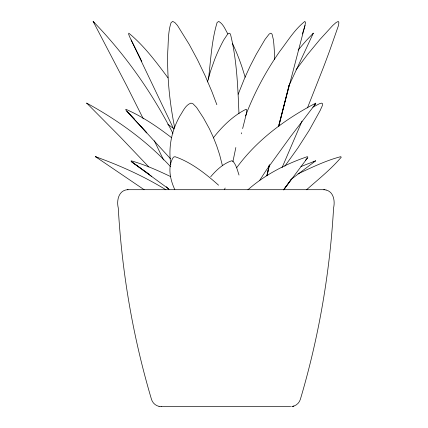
<?xml version="1.0" encoding="UTF-8"?>
<svg xmlns="http://www.w3.org/2000/svg" width="428" height="428" viewBox="0 0 428 428"><rect width="100%" height="100%" fill="white"/><g stroke="black" fill="none" stroke-linecap="round" stroke-linejoin="round"><path stroke-width="0.64" d="M208.489 79.212C210.753 60.284 211.576 40.794 217.108 22.513L218.735 21.4C223.352 24.016 225.214 29.484 227.798 33.849M259.791 180.209L266.291 170.157L290.452 136.762L315.682 103.699L315.768 103.116C285.519 118.957 256.907 139.94 236.631 167.781M278.81 125.597L304.987 25.487L305.49 22.513L304.875 21.4C294.635 29.436 287.718 41.035 279.842 51.28A321.225 289.221 -16.4 0 0 269.26 67.463C259.903 82.861 251.857 99.071 245.544 115.951M232.886 161.725L235.844 147.521M267.008 175.491L269.153 165.738M266.89 175.555L267.473 172.949M267.762 171.644L268.345 169.039M268.64 167.739L269.217 165.133M267.04 175.699L269.56 164.668M207.5 81.973L210.314 71.834L214.621 59.588A246.448 207.323 39.5 0 1 223.753 39.943L227.6 34.181L229.199 33.17L230.419 34.005C236.877 59.888 237.84 87.002 238.963 113.613M278.746 126.608L289.034 85.488L278.917 124.912M242.633 128.566L246.667 112.569L246.763 109.734L245.966 109.295C232.982 115.828 222.116 126.495 213.262 137.96M241.274 133.825L241.547 132.76M303.746 29.719L304.987 25.487M302.339 33.994L303.548 30.329M238.187 94.267L244.736 77.869L250.241 65.933L256.254 54.324L265.028 39.408L269.217 34.005L270.871 33.17L272.064 34.181L273.439 39.943A246.448 137.195 -59.8 0 1 274.605 59.588M307.465 107.883L323.397 67.463A321.225 39.51 -65.1 0 0 329.453 51.28L338.334 25.958L338.906 22.748L338.291 21.4L336.092 22.513L332.738 25.487L319.871 39.553L307.368 54.714L296.053 69.812M302.002 121.167L282.057 167.658M288.723 86.215L313.307 33.17L306.855 39.943A246.448 177.01 -53.1 0 0 298.129 50.13M284.064 189.283L307.363 158.119L307.86 157.081L307.25 156.691C285.813 163.999 264.975 174.683 247.919 189.781M313.307 33.17L312.247 34.898M283.646 189.979L291.409 179.118L284.005 189.219M284.791 166.235L297.909 147.917L309.284 130.182L320.144 110.547L322.407 105.507L322.616 103.822L321.765 103.116L319.513 103.699L312.868 107.166M210.694 176.769C216.311 170.093 223.218 163.646 231.575 160.81L232.795 161.099C236.326 164.812 237.39 170.291 239.011 175.047M307.363 158.119L305.319 160.457M314.179 105.261L315.682 103.699M306.534 189.781C318.379 179.252 331.058 169.231 341.282 157.162L340.667 156.691C325.847 160.559 311.916 167.401 298.049 173.816M291.152 179.332L315.682 160.81L300.916 166.572M315.682 160.81L313.676 161.88M291.709 406.541C295.705 406.161 299.268 403.187 300.365 399.329C318.839 337.125 329.897 272.748 333.578 207.971C335.129 201.326 333.84 191.872 326.018 189.989M292.779 406.37L293.849 406.081M127.234 189.7C118.422 190.685 116.507 200.759 118.267 207.971C121.948 272.748 133.001 337.125 151.48 399.329C152.486 402.828 155.498 405.632 159.061 406.37M323.798 189.807L324.643 189.7L127.196 189.7L128.042 189.807M161.19 406.6L290.649 406.6M161.212 406.6L159.039 406.37M324.611 189.7L326.056 189.989M144.177 189.738L95.503 156.691C119.926 165.486 143.781 176.17 165.925 189.775M97.948 157.836L95.503 156.691M148.842 166.957L120.172 136.853L86.718 103.116C117.598 120.017 146.702 140.823 170.638 166.781M170.376 176.454C157.675 170.424 144.718 164.609 131.166 160.81L131.022 161.163L131.91 162.003L141.342 168.653M142.342 169.354L144.338 170.767M145.338 171.473L147.355 172.901M148.366 173.624L149.377 174.34M167.797 124.227L174.062 128.876M151.812 176.518L131.91 162.003L168.6 188.871M86.718 103.116L87.67 103.822M171.644 137.752C157.445 126.774 142.342 116.496 125.88 109.295L125.762 109.825L126.688 111.087L146.772 132.857L126.688 111.087M143.327 118.866L126.672 85.67L93.127 21.4C125.179 54.399 151.972 92.485 172.939 133.418M218.574 185.201C205.804 173.816 191.246 162.276 174.999 156.691L173.41 157.162C167.23 166.738 170.242 179.797 174.795 189.583M128.314 112.848L134.306 118.973M140.55 126.073L170.408 158.654M166.412 186.683L169.023 189.663M168.001 77.869C156.193 62.028 144.113 45.716 128.791 33.17L128.646 34.181L129.534 36.589L173.715 129.042M93.127 21.4L94.048 22.748M154.331 140.796L163.56 159.96M141.245 60.166L141.818 61.327M232.607 43.656L235.999 51.28A321.225 270.229 -39.5 0 1 242.13 67.463L245.196 77.259M216.862 104.721L211.994 91.843L205.103 75.644L197.533 59.872L189.299 44.555L177.486 25.487L174.833 22.513L172.623 21.4L171.04 22.748C167.979 31.886 168.45 41.767 167.76 51.28A321.225 178.824 59.8 0 0 167.717 67.463C168.231 87.788 170.713 108.038 174.742 127.956M222.41 165.566L219.618 154.722L216.718 145.884L213.315 137.238L209.41 128.807L203.444 117.925L196.623 107.482L192.905 103.699L190.974 103.116C185.329 105.063 183.018 111.435 179.867 116.02C176.839 121.413 174.399 127.137 172.698 133.087C169.82 143.225 169.204 153.978 170.815 164.384M224.481 189.588A118.615 80.528 -26.3 0 1 225.133 188.02M131.123 39.943A246.448 13.755 65.3 0 1 136.703 51.044M136.987 51.611A246.448 13.755 65.3 0 1 140.962 59.588"/></g></svg>
